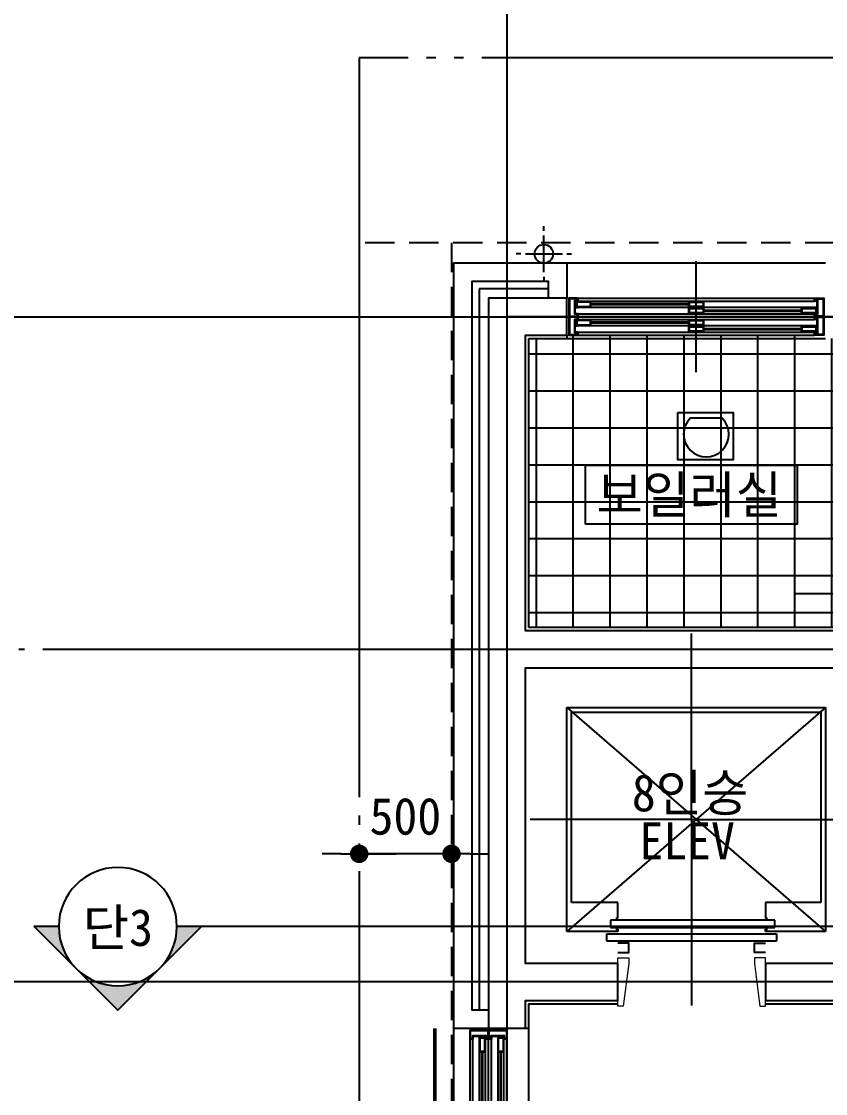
# Model space of a CAD drawing. Header units: millimetres. Extents: x 0 to 42050, y 0 to 29700.
# Drawn here: x 9407 to 13760, y 17050 to 22851 of the extents above; entities that cross this region are included whole.
import ezdxf
from ezdxf.enums import TextEntityAlignment as Align

# ---------------------------------------------------------------- set-up
doc = ezdxf.new("R2010")
doc.units = ezdxf.units.MM
doc.header["$LTSCALE"] = 100
for name, pattern in [('CEN', [52.3, 50, -1, 0.3, -1]), ('DIV', [44, 40, -1, 0.5, -1, 0.5, -1]), ('HID', [2, 1, -1]), ('HIDDEN', [2, 1, -1]), ('HIDDEN2', [4.7625, 3.175, -1.5875])]:
    doc.linetypes.add(name, pattern=pattern)
for name, color, linetype in [('1-세부분할', 6, 'Continuous'), ('2SEC', 2, 'Continuous'), ('CEN', 1, 'CEN'), ('COL', 2, 'Continuous'), ('ELE-2', 8, 'Continuous'), ('FIN', 6, 'Continuous'), ('HAT', 8, 'Continuous'), ('LAND', 2, 'DIV'), ('ms_sb-건축한계선', 5, 'HIDDEN'), ('RXANNOT', 6, 'Continuous'), ('RXDIM', 7, 'Continuous'), ('SYMBOL', 7, 'Continuous'), ('TEXT', 3, 'Continuous'), ('WAL', 3, 'Continuous'), ('WID', 4, 'Continuous'), ('WID-S', 3, 'Continuous'), ('감지기', 2, 'Continuous'), ('단열재', 8, 'Continuous'), ('마감선', 8, 'Continuous'), ('창문', 170, 'Continuous')]:
    doc.layers.add(name, color=color, linetype=linetype)
doc.layers.add('_ELEV', color=4, linetype='Continuous', lineweight=0)
doc.layers.add('DEFPOINT', color=171, linetype='Continuous', plot=False)
doc.styles.add('굴림체', font='')
doc.styles.get('굴림체').set_extended_font_data('GulimChe')
doc.dimstyles.new('NDIM 100', dxfattribs={"dimscale": 100, "dimtxt": 2, "dimasz": 1, "dimexe": 1.5, "dimexo": 1.5, "dimgap": 1, "dimtad": 1, "dimdec": 0, "dimtxsty": '굴림체', "dimblk1": '_RXDOT', "dimblk2": '_RXDOT', "dimsah": 1, "dimcen": 3, "dimclrd": 6, "dimclre": 6, "dimclrt": 3, "dimazin": 3, "dimtfac": 1, "dimtdec": 0, "dimtix": 1, "dimtmove": 2, "dimatfit": 3, "dimldrblk": '_RXDOT'})

# ---------------------------------------------------------------- blocks, each defined once
blk = doc.blocks.new('ertkjelrky')
at = {"layer": 'LAND'}
blk.add_lwpolyline([(17000, -3535.5), (13464.5, 0), (0, 0), (0, -15435.6), (0, -16083), (17000, -16083)], close=True, dxfattribs=at)
at = {"layer": 'ms_sb-건축한계선', "linetype": 'HIDDEN2', "ltscale": 0.5}
for points in [[(16000, -16083), (16000, -3949.7), (13050.3, -1000), (0, -1000)], [(500, -1000), (500, -15583), (16000, -15583)]]:
    blk.add_lwpolyline(points, dxfattribs=at)
blk = doc.blocks.new('etertertert')
at = {"layer": 'ELE-2'}
for p, q in [((77310.2, 20953.7), (77310.2, 21553.7)), ((76670.2, 21353.7), (77950.2, 21353.7)), ((76670.2, 21337.7), (77950.2, 21337.7)), ((77950.2, 21303.7), (76670.2, 21303.7)), ((76670.2, 21269.7), (77950.2, 21269.7)), ((76670.2, 21253.7), (77950.2, 21253.7)), ((76670.2, 21253.7), (77950.2, 21253.7)), ((76670.2, 21237.7), (77950.2, 21237.7)), ((77950.2, 21203.7), (76670.2, 21203.7)), ((76670.2, 21169.7), (77950.2, 21169.7)), ((76670.2, 21153.7), (77950.2, 21153.7))]:
    blk.add_line(p, q, dxfattribs=at)
at = {"layer": 'WID'}
for p, q in [((77270.2, 21323.2), (76740.2, 21323.2)), ((77270.2, 21318.2), (76740.2, 21318.2)), ((77350.2, 21289.2), (77880.2, 21289.2)), ((77350.2, 21284.2), (77880.2, 21284.2)), ((77270.2, 21223.2), (76740.2, 21223.2)), ((77270.2, 21218.2), (76740.2, 21218.2)), ((77350.2, 21189.2), (77880.2, 21189.2)), ((77350.2, 21184.2), (77880.2, 21184.2))]:
    blk.add_line(p, q, dxfattribs=at)
at = {"layer": 'WID-S'}
for p, q in [((76655.2, 21303.7), (76670.2, 21303.7)), ((77965.2, 21303.7), (77950.2, 21303.7)), ((76655.2, 21203.7), (76670.2, 21203.7)), ((77965.2, 21203.7), (77950.2, 21203.7))]:
    blk.add_line(p, q, dxfattribs=at)
for points in [[(76670.2, 21337.7), (76670.2, 21353.7), (76670.2, 21353.7), (76670.2, 21353.7), (76670.2, 21353.7), (76670.2, 21353.7), (76620.2, 21353.7), (76620.2, 21353.7), (76620.2, 21353.7), (76620.2, 21353.7), (76620.2, 21353.7), (76620.2, 21253.7), (76670.2, 21253.7), (76670.2, 21269.7), (76655.2, 21269.7), (76655.2, 21337.7)], [(76667.2, 21340.7), (76667.2, 21350.7), (76667.2, 21350.7), (76667.2, 21350.7), (76667.2, 21350.7), (76667.2, 21350.7), (76623.2, 21350.7), (76623.2, 21350.7), (76623.2, 21350.7), (76623.2, 21350.7), (76623.2, 21350.7), (76623.2, 21256.7), (76667.2, 21256.7), (76667.2, 21266.7), (76652.2, 21266.7), (76652.2, 21340.7)], [(77950.2, 21337.7), (77950.2, 21353.7), (77950.2, 21353.7), (77950.2, 21353.7), (77950.2, 21353.7), (77950.2, 21353.7), (78000.2, 21353.7), (78000.2, 21353.7), (78000.2, 21353.7), (78000.2, 21353.7), (78000.2, 21353.7), (78000.2, 21253.7), (77950.2, 21253.7), (77950.2, 21269.7), (77965.2, 21269.7), (77965.2, 21337.7)], [(77953.2, 21340.7), (77953.2, 21350.7), (77953.2, 21350.7), (77953.2, 21350.7), (77953.2, 21350.7), (77953.2, 21350.7), (77997.2, 21350.7), (77997.2, 21350.7), (77997.2, 21350.7), (77997.2, 21350.7), (77997.2, 21350.7), (77997.2, 21256.7), (77953.2, 21256.7), (77953.2, 21266.7), (77968.2, 21266.7), (77968.2, 21340.7)], [(76740.2, 21305.7), (76740.2, 21335.7), (76660.2, 21335.7), (76660.2, 21305.7)], [(76737.2, 21308.7), (76737.2, 21332.7), (76663.2, 21332.7), (76663.2, 21308.7)], [(77270.2, 21305.7), (77270.2, 21335.7), (77350.2, 21335.7), (77350.2, 21305.7)], [(77270.2, 21271.7), (77270.2, 21301.7), (77350.2, 21301.7), (77350.2, 21271.7)], [(77273.2, 21308.7), (77273.2, 21332.7), (77347.2, 21332.7), (77347.2, 21308.7)], [(77273.2, 21274.7), (77273.2, 21298.7), (77347.2, 21298.7), (77347.2, 21274.7)], [(77880.2, 21271.7), (77880.2, 21301.7), (77960.2, 21301.7), (77960.2, 21271.7)], [(77883.2, 21274.7), (77883.2, 21298.7), (77957.2, 21298.7), (77957.2, 21274.7)], [(76670.2, 21237.7), (76670.2, 21253.7), (76670.2, 21253.7), (76670.2, 21253.7), (76670.2, 21253.7), (76670.2, 21253.7), (76620.2, 21253.7), (76620.2, 21253.7), (76620.2, 21253.7), (76620.2, 21253.7), (76620.2, 21253.7), (76620.2, 21153.7), (76670.2, 21153.7), (76670.2, 21169.7), (76655.2, 21169.7), (76655.2, 21237.7)], [(76667.2, 21240.7), (76667.2, 21250.7), (76667.2, 21250.7), (76667.2, 21250.7), (76667.2, 21250.7), (76667.2, 21250.7), (76623.2, 21250.7), (76623.2, 21250.7), (76623.2, 21250.7), (76623.2, 21250.7), (76623.2, 21250.7), (76623.2, 21156.7), (76667.2, 21156.7), (76667.2, 21166.7), (76652.2, 21166.7), (76652.2, 21240.7)], [(76740.2, 21205.7), (76740.2, 21235.7), (76660.2, 21235.7), (76660.2, 21205.7)], [(76737.2, 21208.7), (76737.2, 21232.7), (76663.2, 21232.7), (76663.2, 21208.7)], [(77270.2, 21205.7), (77270.2, 21235.7), (77350.2, 21235.7), (77350.2, 21205.7)], [(77273.2, 21208.7), (77273.2, 21232.7), (77347.2, 21232.7), (77347.2, 21208.7)], [(77950.2, 21237.7), (77950.2, 21253.7), (77950.2, 21253.7), (77950.2, 21253.7), (77950.2, 21253.7), (77950.2, 21253.7), (78000.2, 21253.7), (78000.2, 21253.7), (78000.2, 21253.7), (78000.2, 21253.7), (78000.2, 21253.7), (78000.2, 21153.7), (77950.2, 21153.7), (77950.2, 21169.7), (77965.2, 21169.7), (77965.2, 21237.7)], [(77953.2, 21240.7), (77953.2, 21250.7), (77953.2, 21250.7), (77953.2, 21250.7), (77953.2, 21250.7), (77953.2, 21250.7), (77997.2, 21250.7), (77997.2, 21250.7), (77997.2, 21250.7), (77997.2, 21250.7), (77997.2, 21250.7), (77997.2, 21156.7), (77953.2, 21156.7), (77953.2, 21166.7), (77968.2, 21166.7), (77968.2, 21240.7)], [(77270.2, 21171.7), (77270.2, 21201.7), (77350.2, 21201.7), (77350.2, 21171.7)], [(77273.2, 21174.7), (77273.2, 21198.7), (77347.2, 21198.7), (77347.2, 21174.7)], [(77880.2, 21171.7), (77880.2, 21201.7), (77960.2, 21201.7), (77960.2, 21171.7)], [(77883.2, 21174.7), (77883.2, 21198.7), (77957.2, 21198.7), (77957.2, 21174.7)]]:
    blk.add_lwpolyline(points, close=True, dxfattribs=at)
blk = doc.blocks.new('_RXDOT')
at = {"color": 0, "linetype": 'ByBlock'}
blk.add_line((-1, 0), (2, 0), dxfattribs=at)
at = {"color": 0, "linetype": 'ByBlock', "const_width": 0.5}
blk.add_lwpolyline([(-0.25, 0, 1), (0.25, 0, 1)], format="xyb", close=True, dxfattribs=at)
blk = doc.blocks.new('*D66')
at = {"layer": 'DEFPOINTS', "color": 0, "transparency": 16777216}
for p in [(11235.2, 18347.2), (11235.2, 18347.2), (11735.2, 18347.2)]:
    blk.add_point(p, dxfattribs=at)
at = {"layer": 'RXDIM', "color": 6, "lineweight": -2, "transparency": 16777216}
for p, q in [((11135.2, 18347.2), (11035.2, 18347.2)), ((11735.2, 18347.2), (11235.2, 18347.2)), ((11835.2, 18347.2), (11935.2, 18347.2)), ((11235.2, 18197.2), (11235.2, 18197.2))]:
    blk.add_line(p, q, dxfattribs=at)
at = {"layer": 'RXDIM', "color": 6, "lineweight": -2, "transparency": 16777216, "xscale": 100, "yscale": 100, "zscale": 100}
blk.add_blockref('_RXDOT', (11235.2, 18347.2), dxfattribs=at)
at = {"layer": 'RXDIM', "color": 6, "lineweight": -2, "transparency": 16777216, "xscale": 100, "yscale": 100, "zscale": 100, "rotation": 180}
blk.add_blockref('_RXDOT', (11735.2, 18347.2), dxfattribs=at)
at = {"layer": 'RXDIM', "color": 3, "transparency": 16777216, "insert": (11485.2, 18549.4), "char_height": 200, "attachment_point": 5, "style": '굴림체'}
blk.add_mtext('\\A1;500', dxfattribs=at)
blk = doc.blocks.new('dsfsdfdfssxcv')
at = {"layer": 'ELE-2'}
for p, q in [((76085.2, 16463.7), (76085.2, 17343.7)), ((76101.2, 16463.7), (76101.2, 17343.7)), ((76135.2, 17343.7), (76135.2, 16463.7)), ((76169.2, 16463.7), (76169.2, 17343.7)), ((76185.2, 16463.7), (76185.2, 17343.7)), ((76185.2, 16463.7), (76185.2, 17343.7)), ((76201.2, 16463.7), (76201.2, 17343.7)), ((76235.2, 17343.7), (76235.2, 16463.7)), ((76269.2, 16463.7), (76269.2, 17343.7)), ((76285.2, 16463.7), (76285.2, 17343.7)), ((76485.2, 16903.7), (75885.2, 16903.7))]:
    blk.add_line(p, q, dxfattribs=at)
at = {"layer": 'FIN'}
for centre, radius, start, end in [((76288, 17398.7), 5.74, 119.36498, 240.63502), ((76287.9, 16408.7), 5.67, 118.07249, 241.92751)]:
    blk.add_arc(centre, radius, start, end, dxfattribs=at)
at = {"layer": 'WID'}
for p, q in [((76149.7, 16943.7), (76149.7, 17273.7)), ((76154.7, 16943.7), (76154.7, 17273.7)), ((76249.7, 16943.7), (76249.7, 17273.7)), ((76254.7, 16943.7), (76254.7, 17273.7)), ((76115.7, 16863.7), (76115.7, 16533.7)), ((76120.7, 16863.7), (76120.7, 16533.7)), ((76215.7, 16863.7), (76215.7, 16533.7)), ((76220.7, 16863.7), (76220.7, 16533.7))]:
    blk.add_line(p, q, dxfattribs=at)
at = {"layer": 'WID-S'}
for p, q in [((76135.2, 17358.7), (76135.2, 17343.7)), ((76235.2, 17358.7), (76235.2, 17343.7)), ((76135.2, 16448.7), (76135.2, 16463.7)), ((76235.2, 16448.7), (76235.2, 16463.7))]:
    blk.add_line(p, q, dxfattribs=at)
for points in [[(76101.2, 17343.7), (76085.2, 17343.7), (76085.2, 17343.7), (76085.2, 17343.7), (76085.2, 17343.7), (76085.2, 17343.7), (76085.2, 17393.7), (76085.2, 17393.7), (76085.2, 17393.7), (76085.2, 17393.7), (76085.2, 17393.7), (76185.2, 17393.7), (76185.2, 17343.7), (76169.2, 17343.7), (76169.2, 17358.7), (76101.2, 17358.7)], [(76098.2, 17346.7), (76088.2, 17346.7), (76088.2, 17346.7), (76088.2, 17346.7), (76088.2, 17346.7), (76088.2, 17346.7), (76088.2, 17390.7), (76088.2, 17390.7), (76088.2, 17390.7), (76088.2, 17390.7), (76088.2, 17390.7), (76182.2, 17390.7), (76182.2, 17346.7), (76172.2, 17346.7), (76172.2, 17361.7), (76098.2, 17361.7)], [(76167.2, 17273.7), (76137.2, 17273.7), (76137.2, 17353.7), (76167.2, 17353.7)], [(76164.2, 17276.7), (76140.2, 17276.7), (76140.2, 17350.7), (76164.2, 17350.7)], [(76201.2, 17343.7), (76185.2, 17343.7), (76185.2, 17343.7), (76185.2, 17343.7), (76185.2, 17343.7), (76185.2, 17343.7), (76185.2, 17393.7), (76185.2, 17393.7), (76185.2, 17393.7), (76185.2, 17393.7), (76185.2, 17393.7), (76285.2, 17393.7), (76285.2, 17343.7), (76269.2, 17343.7), (76269.2, 17358.7), (76201.2, 17358.7)], [(76198.2, 17346.7), (76188.2, 17346.7), (76188.2, 17346.7), (76188.2, 17346.7), (76188.2, 17346.7), (76188.2, 17346.7), (76188.2, 17390.7), (76188.2, 17390.7), (76188.2, 17390.7), (76188.2, 17390.7), (76188.2, 17390.7), (76282.2, 17390.7), (76282.2, 17346.7), (76272.2, 17346.7), (76272.2, 17361.7), (76198.2, 17361.7)], [(76267.2, 17273.7), (76237.2, 17273.7), (76237.2, 17353.7), (76267.2, 17353.7)], [(76264.2, 17276.7), (76240.2, 17276.7), (76240.2, 17350.7), (76264.2, 17350.7)], [(76133.2, 16863.7), (76103.2, 16863.7), (76103.2, 16943.7), (76133.2, 16943.7)], [(76130.2, 16866.7), (76106.2, 16866.7), (76106.2, 16940.7), (76130.2, 16940.7)], [(76167.2, 16863.7), (76137.2, 16863.7), (76137.2, 16943.7), (76167.2, 16943.7)], [(76164.2, 16866.7), (76140.2, 16866.7), (76140.2, 16940.7), (76164.2, 16940.7)], [(76233.2, 16863.7), (76203.2, 16863.7), (76203.2, 16943.7), (76233.2, 16943.7)], [(76230.2, 16866.7), (76206.2, 16866.7), (76206.2, 16940.7), (76230.2, 16940.7)], [(76267.2, 16863.7), (76237.2, 16863.7), (76237.2, 16943.7), (76267.2, 16943.7)], [(76264.2, 16866.7), (76240.2, 16866.7), (76240.2, 16940.7), (76264.2, 16940.7)], [(76133.2, 16533.7), (76103.2, 16533.7), (76103.2, 16453.7), (76133.2, 16453.7)], [(76233.2, 16533.7), (76203.2, 16533.7), (76203.2, 16453.7), (76233.2, 16453.7)], [(76130.2, 16530.7), (76106.2, 16530.7), (76106.2, 16456.7), (76130.2, 16456.7)], [(76230.2, 16530.7), (76206.2, 16530.7), (76206.2, 16456.7), (76230.2, 16456.7)], [(76101.2, 16463.7), (76085.2, 16463.7), (76085.2, 16463.7), (76085.2, 16463.7), (76085.2, 16463.7), (76085.2, 16463.7), (76085.2, 16413.7), (76085.2, 16413.7), (76085.2, 16413.7), (76085.2, 16413.7), (76085.2, 16413.7), (76185.2, 16413.7), (76185.2, 16463.7), (76169.2, 16463.7), (76169.2, 16448.7), (76101.2, 16448.7)], [(76098.2, 16460.7), (76088.2, 16460.7), (76088.2, 16460.7), (76088.2, 16460.7), (76088.2, 16460.7), (76088.2, 16460.7), (76088.2, 16416.7), (76088.2, 16416.7), (76088.2, 16416.7), (76088.2, 16416.7), (76088.2, 16416.7), (76182.2, 16416.7), (76182.2, 16460.7), (76172.2, 16460.7), (76172.2, 16445.7), (76098.2, 16445.7)], [(76201.2, 16463.7), (76185.2, 16463.7), (76185.2, 16463.7), (76185.2, 16463.7), (76185.2, 16463.7), (76185.2, 16463.7), (76185.2, 16413.7), (76185.2, 16413.7), (76185.2, 16413.7), (76185.2, 16413.7), (76185.2, 16413.7), (76285.2, 16413.7), (76285.2, 16463.7), (76269.2, 16463.7), (76269.2, 16448.7), (76201.2, 16448.7)], [(76198.2, 16460.7), (76188.2, 16460.7), (76188.2, 16460.7), (76188.2, 16460.7), (76188.2, 16460.7), (76188.2, 16460.7), (76188.2, 16416.7), (76188.2, 16416.7), (76188.2, 16416.7), (76188.2, 16416.7), (76188.2, 16416.7), (76282.2, 16416.7), (76282.2, 16460.7), (76272.2, 16460.7), (76272.2, 16445.7), (76198.2, 16445.7)]]:
    blk.add_lwpolyline(points, close=True, dxfattribs=at)
at = {"layer": '마감선'}
blk.add_line((76285.2, 16403.7), (76285.2, 16403.7), dxfattribs=at)
blk = doc.blocks.new('RD')
for p, q in [((0, 1.25), (0, 1.5)), ((0, 1), (0, -1)), ((-1.25, 0), (-1.5, 0)), ((-1, 0), (1, 0)), ((1.25, 0), (1.5, 0)), ((0, -1.25), (0, -1.5))]:
    blk.add_line(p, q)
blk.add_circle((0, 0), 0.5)
blk = doc.blocks.new('rekjrltert')
at = {"layer": '감지기', "linetype": 'Continuous', "ltscale": 2}
for p, q in [((240.7, -30.1), (67.4, -30.1)), ((272, -83.8), (36, -83.8))]:
    blk.add_line(p, q, dxfattribs=at)
blk.add_lwpolyline([(0, 0), (300, 0), (300, -255), (0, -255)], close=True, dxfattribs=at)
blk.add_arc((154, -116.7), 122.5, 135, 45, dxfattribs=at)
blk = doc.blocks.new('단면표시')
at = {"layer": '2SEC', "color": 2}
blk.add_lwpolyline([(54172.2, 16193.6), (54061.8, 16193.6), (54438.9, 16570.7), (54816, 16193.6), (54705.6, 16193.6)], dxfattribs=at)
blk.add_circle((54438.9, 16193.6), 266.7, dxfattribs=at)
for points in [[(54438.9, 16460.3), (54438.9, 16570.7), (54336.9, 16440), (54250.4, 16382.2)], [(54438.9, 16460.3), (54438.9, 16570.7), (54541, 16440), (54627.5, 16382.2)], [(54172.2, 16193.6), (54061.8, 16193.6), (54192.5, 16295.6), (54250.4, 16382.2)], [(54705.6, 16193.6), (54816, 16193.6), (54685.3, 16295.6), (54627.5, 16382.2)]]:
    blk.add_solid(points, dxfattribs=at)
blk = doc.blocks.new('eksdua')
at = {"layer": '2SEC'}
blk.add_line((15176.1, 0), (-4586.6, 0), dxfattribs=at)
at = {"layer": '2SEC', "xscale": -1.200000000004365, "yscale": 1.200000000000727, "zscale": 1.199999999999999, "rotation": 180}
blk.add_blockref('단면표시', (-70233.3, 19432.3), dxfattribs=at)
at = {"layer": 'RXANNOT', "color": 3, "style": '굴림체'}
blk.add_text('단3', height=200, dxfattribs=at).set_placement((-4906.6, 0), align=Align.MIDDLE)

msp = doc.modelspace()

# ---------------------------------------------------------------- hatches: boundary and pattern name
at = {"layer": 'HAT'}
h = msp.add_hatch(dxfattribs=at)
h.set_pattern_fill('NET', color=256, scale=200, style=0)
h.set_pattern_definition([(0, (-338605.8, 66452.46), (0, 200), []), (90, (-338605.8, 66452.46), (-200, 1e-14), [])])
h.paths.add_polyline_path([(13967.2, 21135.7), (13760.2, 21135.7), (13760.2, 21153.7), (13760.2, 21253.7), (13750.2, 21253.7), (13750.2, 21153.7), (13700.2, 21153.7), (12420.2, 21153.7), (12370.2, 21153.7), (12370.2, 21253.7), (12360.2, 21253.7), (12360.2, 21153.7), (12360.2, 21135.7), (12153.2, 21135.7), (12153.2, 19571.7), (13967.2, 19571.7)])
h.paths.add_polyline_path([(13606.1, 20450.4), (13606.1, 20130.4), (12460.5, 20130.4), (12460.5, 20450.4)], flags=16)
h.paths.add_polyline_path([(13606.1, 20450.4), (13606.1, 20130.4), (12460.5, 20130.4), (12460.5, 20450.4)], flags=0)
h.paths.add_polyline_path([(12464.9, 20121.2), (13665.4, 20121.2), (13665.4, 20454.7), (12464.9, 20454.7)], flags=24)
h.paths.add_polyline_path([(12464.9, 20121.2), (13665.4, 20121.2), (13665.4, 20454.7), (12464.9, 20454.7)], flags=24)

# ---------------------------------------------------------------- linework, layer by layer
at = {"color": 6}
msp.add_lwpolyline([(12460.5, 20130.4), (12460.5, 20450.4), (13606.1, 20450.4), (13606.1, 20130.4)], close=True, dxfattribs=at)
at = {"color": 10, "linetype": 'HID', "const_width": 20}
msp.add_lwpolyline([(11645.2, 16403.7), (11645.2, 17403.7)], dxfattribs=at)
at = {"layer": '1-세부분할'}
for p, q in [((13035.2, 18532.7), (13035.2, 19538.7)), ((12360.2, 17926.7), (12360.2, 19138.7)), ((12360.2, 19138.7), (13760.2, 17926.7)), ((13760.2, 19138.7), (12360.2, 17926.7)), ((12360.2, 19138.7), (13760.2, 19138.7)), ((12385.2, 18083.7), (12385.2, 19113.7)), ((12385.2, 19113.7), (13735.2, 19113.7)), ((13735.2, 19113.7), (13735.2, 18083.7)), ((13760.2, 19138.7), (13760.2, 17926.7)), ((13035.2, 18532.7), (12160.2, 18532.7)), ((13035.2, 18532.7), (13035.2, 17526.7)), ((13035.2, 18532.7), (13960.2, 18532.7)), ((12635.2, 18083.7), (12385.2, 18083.7)), ((12635.2, 17998.7), (12635.2, 18083.7)), ((13435.2, 18083.7), (13435.2, 17998.7)), ((13735.2, 18083.7), (13435.2, 18083.7)), ((12595.2, 17988.7), (12595.2, 17948.7)), ((13485.2, 17988.7), (12595.2, 17988.7)), ((12625.2, 17998.7), (12635.2, 17998.7)), ((13435.2, 17998.7), (13445.2, 17998.7)), ((13485.2, 17948.7), (13485.2, 17988.7)), ((12635.2, 17926.7), (12360.2, 17926.7)), ((12595.2, 17948.7), (13485.2, 17948.7)), ((12625.2, 17938.7), (12635.2, 17938.7)), ((12635.2, 17938.7), (12635.2, 17926.7)), ((13435.2, 17938.7), (13445.2, 17938.7)), ((13445.2, 17938.7), (13435.2, 17938.7)), ((13435.2, 17926.7), (13435.2, 17938.7)), ((13760.2, 17926.7), (13435.2, 17926.7)), ((12575.2, 17873.7), (12575.2, 17913.7)), ((12575.2, 17913.7), (13495.2, 17913.7)), ((13495.2, 17873.7), (12575.2, 17873.7)), ((13495.2, 17913.7), (13495.2, 17873.7))]:
    msp.add_line(p, q, dxfattribs=at)
for points in [[(12635.2, 17813.7), (12695.2, 17813.7), (12695.2, 17863.7), (12635.2, 17863.7)], [(13435.2, 17813.7), (13375.2, 17813.7), (13375.2, 17863.7), (13435.2, 17863.7)]]:
    msp.add_lwpolyline(points, dxfattribs=at)
at = {"layer": '_ELEV'}
for points in [[(12635.2, 17783.7), (12695.2, 17783.7), (12695.2, 17753.7), (12665.2, 17523.7), (12635.2, 17523.7)], [(13435.2, 17783.7), (13375.2, 17783.7), (13375.2, 17753.7), (13405.2, 17523.7), (13435.2, 17523.7)]]:
    msp.add_lwpolyline(points, close=True, dxfattribs=at)
at = {"layer": 'CEN'}
for p, q in [((8185.2, 21253.7), (31357.6, 21253.7)), ((23099.8, 19753.7), (13593.8, 19753.7)), ((14523.1, 19453.7), (8185.2, 19453.7)), ((19329.6, 17653.7), (8185.2, 17653.7))]:
    msp.add_line(p, q, dxfattribs=at)
msp.add_lwpolyline([(12035.2, 25118.5), (12035.2, 5302.5)], dxfattribs=at)
msp.add_lwpolyline([(12035.2, 25118.5), (12035.2, 5302.5)], dxfattribs=at)
at = {"layer": 'COL'}
msp.add_lwpolyline([(13985.2, 19553.7), (12135.2, 19553.7), (12135.2, 21153.7), (12360.2, 21153.7), (12360.2, 21353.7), (11935.2, 21353.7), (11935.2, 17403.7), (12135.2, 17403.7), (12135.2, 17553.7), (12635.2, 17553.7), (12635.2, 17753.7), (12135.2, 17753.7), (12135.2, 19353.7), (13985.2, 19353.7), (13985.2, 17753.7), (13435.2, 17753.7), (13435.2, 17553.7), (17135.2, 17553.7), (17135.2, 17853.7), (16935.2, 17853.7), (16935.2, 17753.7), (14185.2, 17753.7), (14185.2, 19653.7), (13985.2, 19653.7)], close=True, dxfattribs=at)
at = {"layer": 'DEFPOINT'}
msp.add_lwpolyline([(24035.2, 21253.7), (12035.2, 21253.7), (12035.2, 16153.7), (12635.2, 16153.7), (12635.2, 9953.7), (26835.2, 9953.7), (26835.2, 18453.7)], close=True, dxfattribs=at)
at = {"layer": 'ELE-2'}
for p, q in [((13760.2, 21543.7), (12360.2, 21543.7)), ((11745.2, 17403.7), (11745.2, 16403.7))]:
    msp.add_line(p, q, dxfattribs=at)
at = {"layer": 'WAL'}
msp.add_line((12360.2, 21543.7), (12360.2, 21353.7), dxfattribs=at)
for points in [[(12360.2, 21543.7), (11745.2, 21543.7), (11745.2, 17403.7), (11935.2, 17403.7)], [(12260.2, 21353.7), (12260.2, 21443.7), (11845.2, 21443.7), (11845.2, 17503.7), (11935.2, 17503.7)]]:
    msp.add_lwpolyline(points, dxfattribs=at)
at = {"layer": '단열재'}
for p, q in [((12260.2, 21403.7), (11885.2, 21403.7)), ((11885.2, 21403.7), (11885.2, 17503.7))]:
    msp.add_line(p, q, dxfattribs=at)
at = {"layer": '마감선'}
for p, q in [((12153.2, 19571.7), (12153.2, 21135.7)), ((12153.2, 21135.7), (12360.2, 21135.7)), ((12360.2, 21153.7), (12360.2, 21135.7)), ((12360.2, 21135.7), (13760.2, 21135.7)), ((13967.2, 19571.7), (12153.2, 19571.7)), ((12135.2, 17403.7), (12153.2, 17403.7))]:
    msp.add_line(p, q, dxfattribs=at)
for points in [[(12753.2, 16271.7), (12153.2, 16271.7), (12153.2, 17535.7), (12635.2, 17535.7)], [(13435.2, 17535.7), (16960.2, 17535.7)]]:
    msp.add_lwpolyline(points, dxfattribs=at)

# ---------------------------------------------------------------- block references
at = {"layer": '2SEC'}
msp.add_blockref('eksdua', (14835.2, 17953.7), dxfattribs=at)
at = {"layer": 'COL'}
msp.add_blockref('dsfsdfdfssxcv', (-64250, 0), dxfattribs=at)
at = {"layer": 'SYMBOL', "xscale": 100, "yscale": 100, "zscale": 100, "rotation": 90}
msp.add_blockref('RD', (12235.2, 21593.7), dxfattribs=at)
at = {"layer": 'WAL'}
msp.add_blockref('ertkjelrky', (11235.2, 22653.7), dxfattribs=at)
at = {"layer": '감지기'}
msp.add_blockref('rekjrltert', (12960.4, 20734.5), dxfattribs=at)
at = {"layer": '창문'}
msp.add_blockref('etertertert', (-64250, 0), dxfattribs=at)

# ---------------------------------------------------------------- texts
at = {"layer": 'TEXT', "style": '굴림체'}
for s, p in [('보일러실', (12520.5, 20290.4)), ('8인승', (12711.4, 18677.3)), ('ELEV', (12752.3, 18417.5))]:
    msp.add_text(s, height=200, dxfattribs=at).set_placement(p, align=Align.MIDDLE_LEFT)

# ---------------------------------------------------------------- dimensions: what is measured, and where the dimension line sits
at = {"layer": 'RXDIM'}
dim = msp.add_linear_dim(base=(11235.2, 18347.2), p1=(11735.2, 18347.2), p2=(11235.2, 18347.2), dimstyle='NDIM 100', dxfattribs=at)
dim.commit()
dim.dimension.update_dxf_attribs({"geometry": '*D66', "text_midpoint": (11485.2, 18549.4)})

doc.saveas('drawing.dxf')
